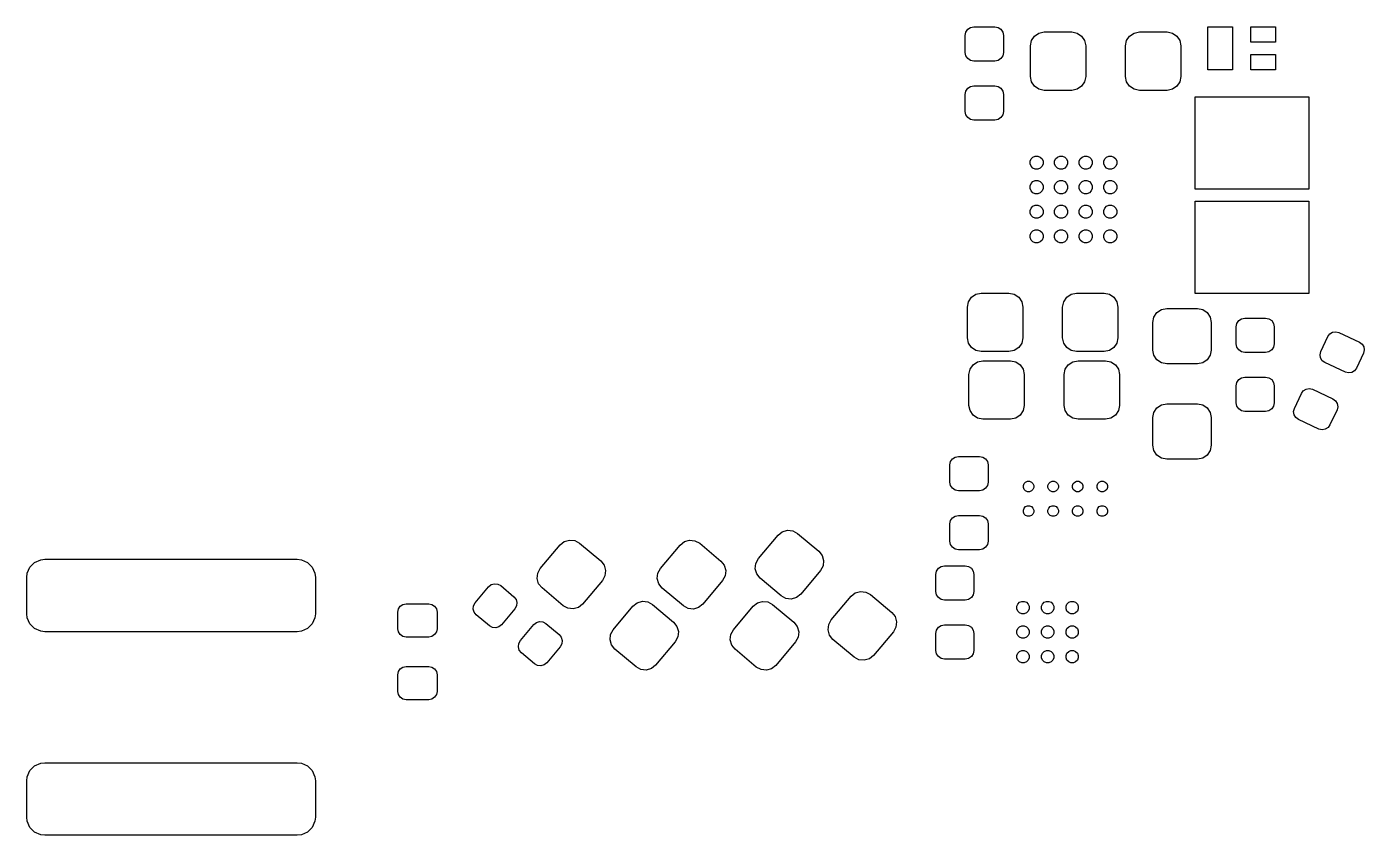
# Model space of a CAD drawing. Extents: x -25.9 to 25, y -4.9 to 48.1.
# Drawn here: x 0.57 to 22.35, y -4.9 to 8.25 of the extents above; entities that cross this region are included whole.
import ezdxf

# ---------------------------------------------------------------- set-up
doc = ezdxf.new("R2010")
doc.units = 0
doc.layers.add('BLACK', color=7, linetype='CONTINUOUS')

msp = doc.modelspace()

# ---------------------------------------------------------------- linework, layer by layer
at = {"layer": 'BLACK', "linetype": 'CONTINUOUS'}
for p, q in [((15.854332, 8.111502), (15.864989, 8.165078)), ((15.854332, 7.831502), (15.854332, 8.111502)), ((15.864989, 8.165078), (15.895337, 8.210497)), ((15.895337, 8.210497), (15.940756, 8.240845)), ((15.940756, 8.240845), (15.994332, 8.251502)), ((15.994332, 8.251502), (16.334332, 8.251502)), ((16.334332, 8.251502), (16.387908, 8.240845)), ((16.387908, 8.240845), (16.433327, 8.210497)), ((16.433327, 8.210497), (16.463675, 8.165078)), ((16.463675, 8.165078), (16.474332, 8.111502)), ((16.474332, 8.111502), (16.474332, 7.831502)), ((16.931459, 8.027606), (16.980233, 8.100601)), ((16.980233, 8.100601), (17.053228, 8.149375)), ((17.053228, 8.149375), (17.139332, 8.166502)), ((17.139332, 8.166502), (17.589332, 8.166502)), ((17.589332, 8.166502), (17.675436, 8.149375)), ((17.675436, 8.149375), (17.748431, 8.100601)), ((17.748431, 8.100601), (17.797205, 8.027606)), ((18.481459, 8.027606), (18.530233, 8.100601)), ((18.530233, 8.100601), (18.603228, 8.149375)), ((18.603228, 8.149375), (18.689332, 8.166502)), ((18.689332, 8.166502), (19.139332, 8.166502)), ((19.139332, 8.166502), (19.225436, 8.149375)), ((19.225436, 8.149375), (19.298431, 8.100601)), ((19.298431, 8.100601), (19.347205, 8.027606)), ((19.804332, 7.551502), (19.804332, 8.251502)), ((19.804332, 8.251502), (20.204332, 8.251502)), ((20.204332, 8.251502), (20.204332, 7.551502)), ((20.504332, 8.001502), (20.504332, 8.251502)), ((20.504332, 8.251502), (20.904332, 8.251502)), ((20.904332, 8.251502), (20.904332, 8.001502)), ((16.914332, 7.941502), (16.931459, 8.027606)), ((16.914332, 7.441502), (16.914332, 7.941502)), ((17.797205, 8.027606), (17.814332, 7.941502)), ((17.814332, 7.941502), (17.814332, 7.441502)), ((18.464332, 7.941502), (18.481459, 8.027606)), ((18.464332, 7.441502), (18.464332, 7.941502)), ((19.347205, 8.027606), (19.364332, 7.941502)), ((19.364332, 7.941502), (19.364332, 7.441502)), ((20.904332, 8.001502), (20.504332, 8.001502)), ((15.864989, 7.777926), (15.854332, 7.831502)), ((15.895337, 7.732507), (15.864989, 7.777926)), ((15.940756, 7.702159), (15.895337, 7.732507)), ((15.994332, 7.691502), (15.940756, 7.702159)), ((16.334332, 7.691502), (15.994332, 7.691502)), ((16.387908, 7.702159), (16.334332, 7.691502)), ((16.433327, 7.732507), (16.387908, 7.702159)), ((16.463675, 7.777926), (16.433327, 7.732507)), ((16.474332, 7.831502), (16.463675, 7.777926)), ((20.504332, 7.551502), (20.504332, 7.801502)), ((20.504332, 7.801502), (20.904332, 7.801502)), ((20.904332, 7.801502), (20.904332, 7.551502)), ((16.931459, 7.355398), (16.914332, 7.441502)), ((17.814332, 7.441502), (17.797205, 7.355398)), ((18.481459, 7.355398), (18.464332, 7.441502)), ((19.364332, 7.441502), (19.347205, 7.355398)), ((20.204332, 7.551502), (19.804332, 7.551502)), ((20.904332, 7.551502), (20.504332, 7.551502)), ((15.854332, 7.151502), (15.864989, 7.205078)), ((15.864989, 7.205078), (15.895337, 7.250497)), ((15.895337, 7.250497), (15.940756, 7.280845)), ((15.940756, 7.280845), (15.994332, 7.291502)), ((15.994332, 7.291502), (16.334332, 7.291502)), ((16.334332, 7.291502), (16.387908, 7.280845)), ((16.387908, 7.280845), (16.433327, 7.250497)), ((16.433327, 7.250497), (16.463675, 7.205078)), ((16.463675, 7.205078), (16.474332, 7.151502)), ((16.980233, 7.282403), (16.931459, 7.355398)), ((17.053228, 7.233629), (16.980233, 7.282403)), ((17.139332, 7.216502), (17.053228, 7.233629)), ((17.589332, 7.216502), (17.139332, 7.216502)), ((17.675436, 7.233629), (17.589332, 7.216502)), ((17.748431, 7.282403), (17.675436, 7.233629)), ((17.797205, 7.355398), (17.748431, 7.282403)), ((18.530233, 7.282403), (18.481459, 7.355398)), ((18.603228, 7.233629), (18.530233, 7.282403)), ((18.689332, 7.216502), (18.603228, 7.233629)), ((19.139332, 7.216502), (18.689332, 7.216502)), ((19.225436, 7.233629), (19.139332, 7.216502)), ((19.298431, 7.282403), (19.225436, 7.233629)), ((19.347205, 7.355398), (19.298431, 7.282403)), ((15.854332, 6.871502), (15.854332, 7.151502)), ((16.474332, 7.151502), (16.474332, 6.871502)), ((19.599332, 5.611502), (19.599332, 7.111502)), ((19.599332, 7.111502), (21.449332, 7.111502)), ((21.449332, 7.111502), (21.449332, 5.611502)), ((15.864989, 6.817926), (15.854332, 6.871502)), ((15.895337, 6.772507), (15.864989, 6.817926)), ((15.940756, 6.742159), (15.895337, 6.772507)), ((16.433327, 6.772507), (16.387908, 6.742159)), ((16.463675, 6.817926), (16.433327, 6.772507)), ((16.474332, 6.871502), (16.463675, 6.817926)), ((15.994332, 6.731502), (15.940756, 6.742159)), ((16.334332, 6.731502), (15.994332, 6.731502)), ((16.387908, 6.742159), (16.334332, 6.731502)), ((16.908407, 6.062572), (16.924533, 6.101504)), ((16.924533, 6.101504), (16.95433, 6.131301)), ((16.95433, 6.131301), (16.993262, 6.147427)), ((16.993262, 6.147427), (17.035402, 6.147427)), ((17.035402, 6.147427), (17.074334, 6.131301)), ((17.074334, 6.131301), (17.104131, 6.101504)), ((17.104131, 6.101504), (17.120257, 6.062572)), ((17.308407, 6.062572), (17.324533, 6.101504)), ((17.324533, 6.101504), (17.35433, 6.131301)), ((17.35433, 6.131301), (17.393262, 6.147427)), ((17.393262, 6.147427), (17.435402, 6.147427)), ((17.435402, 6.147427), (17.474334, 6.131301)), ((17.474334, 6.131301), (17.504131, 6.101504)), ((17.504131, 6.101504), (17.520257, 6.062572)), ((17.708407, 6.062572), (17.724533, 6.101504)), ((17.724533, 6.101504), (17.75433, 6.131301)), ((17.75433, 6.131301), (17.793262, 6.147427)), ((17.793262, 6.147427), (17.835402, 6.147427)), ((17.835402, 6.147427), (17.874334, 6.131301)), ((17.874334, 6.131301), (17.904131, 6.101504)), ((17.904131, 6.101504), (17.920257, 6.062572)), ((18.108407, 6.062572), (18.124533, 6.101504)), ((18.124533, 6.101504), (18.15433, 6.131301)), ((18.15433, 6.131301), (18.193262, 6.147427)), ((18.193262, 6.147427), (18.235402, 6.147427)), ((18.235402, 6.147427), (18.274334, 6.131301)), ((18.274334, 6.131301), (18.304131, 6.101504)), ((18.304131, 6.101504), (18.320257, 6.062572)), ((16.908407, 6.020432), (16.908407, 6.062572)), ((16.924533, 5.9815), (16.908407, 6.020432)), ((16.95433, 5.951703), (16.924533, 5.9815)), ((16.993262, 5.935577), (16.95433, 5.951703)), ((17.035402, 5.935577), (16.993262, 5.935577)), ((17.074334, 5.951703), (17.035402, 5.935577)), ((17.104131, 5.9815), (17.074334, 5.951703)), ((17.120257, 6.020432), (17.104131, 5.9815)), ((17.120257, 6.062572), (17.120257, 6.020432)), ((17.308407, 6.020432), (17.308407, 6.062572)), ((17.324533, 5.9815), (17.308407, 6.020432)), ((17.35433, 5.951703), (17.324533, 5.9815)), ((17.393262, 5.935577), (17.35433, 5.951703)), ((17.435402, 5.935577), (17.393262, 5.935577)), ((17.474334, 5.951703), (17.435402, 5.935577)), ((17.504131, 5.9815), (17.474334, 5.951703)), ((17.520257, 6.020432), (17.504131, 5.9815)), ((17.520257, 6.062572), (17.520257, 6.020432)), ((17.708407, 6.020432), (17.708407, 6.062572)), ((17.724533, 5.9815), (17.708407, 6.020432)), ((17.75433, 5.951703), (17.724533, 5.9815)), ((17.793262, 5.935577), (17.75433, 5.951703)), ((17.835402, 5.935577), (17.793262, 5.935577)), ((17.874334, 5.951703), (17.835402, 5.935577)), ((17.904131, 5.9815), (17.874334, 5.951703)), ((17.920257, 6.020432), (17.904131, 5.9815)), ((17.920257, 6.062572), (17.920257, 6.020432)), ((18.108407, 6.020432), (18.108407, 6.062572)), ((18.124533, 5.9815), (18.108407, 6.020432)), ((18.15433, 5.951703), (18.124533, 5.9815)), ((18.193262, 5.935577), (18.15433, 5.951703)), ((18.235402, 5.935577), (18.193262, 5.935577)), ((18.274334, 5.951703), (18.235402, 5.935577)), ((18.304131, 5.9815), (18.274334, 5.951703)), ((18.320257, 6.020432), (18.304131, 5.9815)), ((18.320257, 6.062572), (18.320257, 6.020432)), ((16.908407, 5.662572), (16.924533, 5.701504)), ((16.908407, 5.620432), (16.908407, 5.662572)), ((16.924533, 5.701504), (16.95433, 5.731301)), ((16.95433, 5.731301), (16.993262, 5.747427)), ((16.993262, 5.747427), (17.035402, 5.747427)), ((17.035402, 5.747427), (17.074334, 5.731301)), ((17.074334, 5.731301), (17.104131, 5.701504)), ((17.104131, 5.701504), (17.120257, 5.662572)), ((17.120257, 5.662572), (17.120257, 5.620432)), ((17.308407, 5.662572), (17.324533, 5.701504)), ((17.308407, 5.620432), (17.308407, 5.662572)), ((17.324533, 5.701504), (17.35433, 5.731301)), ((17.35433, 5.731301), (17.393262, 5.747427)), ((17.393262, 5.747427), (17.435402, 5.747427)), ((17.435402, 5.747427), (17.474334, 5.731301)), ((17.474334, 5.731301), (17.504131, 5.701504)), ((17.504131, 5.701504), (17.520257, 5.662572)), ((17.520257, 5.662572), (17.520257, 5.620432)), ((17.708407, 5.662572), (17.724533, 5.701504)), ((17.708407, 5.620432), (17.708407, 5.662572)), ((17.724533, 5.701504), (17.75433, 5.731301)), ((17.75433, 5.731301), (17.793262, 5.747427)), ((17.793262, 5.747427), (17.835402, 5.747427)), ((17.835402, 5.747427), (17.874334, 5.731301)), ((17.874334, 5.731301), (17.904131, 5.701504)), ((17.904131, 5.701504), (17.920257, 5.662572)), ((17.920257, 5.662572), (17.920257, 5.620432)), ((18.108407, 5.662572), (18.124533, 5.701504)), ((18.108407, 5.620432), (18.108407, 5.662572)), ((18.124533, 5.701504), (18.15433, 5.731301)), ((18.15433, 5.731301), (18.193262, 5.747427)), ((18.193262, 5.747427), (18.235402, 5.747427)), ((18.235402, 5.747427), (18.274334, 5.731301)), ((18.274334, 5.731301), (18.304131, 5.701504)), ((18.304131, 5.701504), (18.320257, 5.662572)), ((18.320257, 5.662572), (18.320257, 5.620432)), ((16.924533, 5.5815), (16.908407, 5.620432)), ((16.95433, 5.551703), (16.924533, 5.5815)), ((16.993262, 5.535577), (16.95433, 5.551703)), ((17.035402, 5.535577), (16.993262, 5.535577)), ((17.074334, 5.551703), (17.035402, 5.535577)), ((17.104131, 5.5815), (17.074334, 5.551703)), ((17.120257, 5.620432), (17.104131, 5.5815)), ((17.324533, 5.5815), (17.308407, 5.620432)), ((17.35433, 5.551703), (17.324533, 5.5815)), ((17.393262, 5.535577), (17.35433, 5.551703)), ((17.435402, 5.535577), (17.393262, 5.535577)), ((17.474334, 5.551703), (17.435402, 5.535577)), ((17.504131, 5.5815), (17.474334, 5.551703)), ((17.520257, 5.620432), (17.504131, 5.5815)), ((17.724533, 5.5815), (17.708407, 5.620432)), ((17.75433, 5.551703), (17.724533, 5.5815)), ((17.793262, 5.535577), (17.75433, 5.551703)), ((17.835402, 5.535577), (17.793262, 5.535577)), ((17.874334, 5.551703), (17.835402, 5.535577)), ((17.904131, 5.5815), (17.874334, 5.551703)), ((17.920257, 5.620432), (17.904131, 5.5815)), ((18.124533, 5.5815), (18.108407, 5.620432)), ((18.15433, 5.551703), (18.124533, 5.5815)), ((18.193262, 5.535577), (18.15433, 5.551703)), ((18.235402, 5.535577), (18.193262, 5.535577)), ((18.274334, 5.551703), (18.235402, 5.535577)), ((18.304131, 5.5815), (18.274334, 5.551703)), ((18.320257, 5.620432), (18.304131, 5.5815)), ((21.449332, 5.611502), (19.599332, 5.611502)), ((16.908407, 5.262572), (16.924533, 5.301504)), ((16.908407, 5.220432), (16.908407, 5.262572)), ((16.924533, 5.301504), (16.95433, 5.331301)), ((16.95433, 5.331301), (16.993262, 5.347427)), ((16.993262, 5.347427), (17.035402, 5.347427)), ((17.035402, 5.347427), (17.074334, 5.331301)), ((17.074334, 5.331301), (17.104131, 5.301504)), ((17.104131, 5.301504), (17.120257, 5.262572)), ((17.120257, 5.262572), (17.120257, 5.220432)), ((17.308407, 5.262572), (17.324533, 5.301504)), ((17.308407, 5.220432), (17.308407, 5.262572)), ((17.324533, 5.301504), (17.35433, 5.331301)), ((17.35433, 5.331301), (17.393262, 5.347427)), ((17.393262, 5.347427), (17.435402, 5.347427)), ((17.435402, 5.347427), (17.474334, 5.331301)), ((17.474334, 5.331301), (17.504131, 5.301504)), ((17.504131, 5.301504), (17.520257, 5.262572)), ((17.520257, 5.262572), (17.520257, 5.220432)), ((17.708407, 5.262572), (17.724533, 5.301504)), ((17.708407, 5.220432), (17.708407, 5.262572)), ((17.724533, 5.301504), (17.75433, 5.331301)), ((17.75433, 5.331301), (17.793262, 5.347427)), ((17.793262, 5.347427), (17.835402, 5.347427)), ((17.835402, 5.347427), (17.874334, 5.331301)), ((17.874334, 5.331301), (17.904131, 5.301504)), ((17.904131, 5.301504), (17.920257, 5.262572)), ((17.920257, 5.262572), (17.920257, 5.220432)), ((18.108407, 5.262572), (18.124533, 5.301504)), ((18.108407, 5.220432), (18.108407, 5.262572)), ((18.124533, 5.301504), (18.15433, 5.331301)), ((18.15433, 5.331301), (18.193262, 5.347427)), ((18.193262, 5.347427), (18.235402, 5.347427)), ((18.235402, 5.347427), (18.274334, 5.331301)), ((18.274334, 5.331301), (18.304131, 5.301504)), ((18.304131, 5.301504), (18.320257, 5.262572)), ((18.320257, 5.262572), (18.320257, 5.220432)), ((19.599332, 3.911502), (19.599332, 5.411502)), ((19.599332, 5.411502), (21.449332, 5.411502)), ((21.449332, 5.411502), (21.449332, 3.911502)), ((16.924533, 5.1815), (16.908407, 5.220432)), ((16.95433, 5.151703), (16.924533, 5.1815)), ((16.993262, 5.135577), (16.95433, 5.151703)), ((17.035402, 5.135577), (16.993262, 5.135577)), ((17.074334, 5.151703), (17.035402, 5.135577)), ((17.104131, 5.1815), (17.074334, 5.151703)), ((17.120257, 5.220432), (17.104131, 5.1815)), ((17.324533, 5.1815), (17.308407, 5.220432)), ((17.35433, 5.151703), (17.324533, 5.1815)), ((17.393262, 5.135577), (17.35433, 5.151703)), ((17.435402, 5.135577), (17.393262, 5.135577)), ((17.474334, 5.151703), (17.435402, 5.135577)), ((17.504131, 5.1815), (17.474334, 5.151703)), ((17.520257, 5.220432), (17.504131, 5.1815)), ((17.724533, 5.1815), (17.708407, 5.220432)), ((17.75433, 5.151703), (17.724533, 5.1815)), ((17.793262, 5.135577), (17.75433, 5.151703)), ((17.835402, 5.135577), (17.793262, 5.135577)), ((17.874334, 5.151703), (17.835402, 5.135577)), ((17.904131, 5.1815), (17.874334, 5.151703)), ((17.920257, 5.220432), (17.904131, 5.1815)), ((18.124533, 5.1815), (18.108407, 5.220432)), ((18.15433, 5.151703), (18.124533, 5.1815)), ((18.193262, 5.135577), (18.15433, 5.151703)), ((18.235402, 5.135577), (18.193262, 5.135577)), ((18.274334, 5.151703), (18.235402, 5.135577)), ((18.304131, 5.1815), (18.274334, 5.151703)), ((18.320257, 5.220432), (18.304131, 5.1815)), ((16.908407, 4.862572), (16.924533, 4.901504)), ((16.908407, 4.820432), (16.908407, 4.862572)), ((16.924533, 4.7815), (16.908407, 4.820432)), ((16.924533, 4.901504), (16.95433, 4.931301)), ((16.95433, 4.931301), (16.993262, 4.947427)), ((16.993262, 4.947427), (17.035402, 4.947427)), ((17.035402, 4.947427), (17.074334, 4.931301)), ((17.074334, 4.931301), (17.104131, 4.901504)), ((17.104131, 4.901504), (17.120257, 4.862572)), ((17.120257, 4.820432), (17.104131, 4.7815)), ((17.120257, 4.862572), (17.120257, 4.820432)), ((17.308407, 4.862572), (17.324533, 4.901504)), ((17.308407, 4.820432), (17.308407, 4.862572)), ((17.324533, 4.7815), (17.308407, 4.820432)), ((17.324533, 4.901504), (17.35433, 4.931301)), ((17.35433, 4.931301), (17.393262, 4.947427)), ((17.393262, 4.947427), (17.435402, 4.947427)), ((17.435402, 4.947427), (17.474334, 4.931301)), ((17.474334, 4.931301), (17.504131, 4.901504)), ((17.504131, 4.901504), (17.520257, 4.862572)), ((17.520257, 4.820432), (17.504131, 4.7815)), ((17.520257, 4.862572), (17.520257, 4.820432)), ((17.708407, 4.862572), (17.724533, 4.901504)), ((17.708407, 4.820432), (17.708407, 4.862572)), ((17.724533, 4.7815), (17.708407, 4.820432)), ((17.724533, 4.901504), (17.75433, 4.931301)), ((17.75433, 4.931301), (17.793262, 4.947427)), ((17.793262, 4.947427), (17.835402, 4.947427)), ((17.835402, 4.947427), (17.874334, 4.931301)), ((17.874334, 4.931301), (17.904131, 4.901504)), ((17.904131, 4.901504), (17.920257, 4.862572)), ((17.920257, 4.820432), (17.904131, 4.7815)), ((17.920257, 4.862572), (17.920257, 4.820432)), ((18.108407, 4.862572), (18.124533, 4.901504)), ((18.108407, 4.820432), (18.108407, 4.862572)), ((18.124533, 4.7815), (18.108407, 4.820432)), ((18.124533, 4.901504), (18.15433, 4.931301)), ((18.15433, 4.931301), (18.193262, 4.947427)), ((18.193262, 4.947427), (18.235402, 4.947427)), ((18.235402, 4.947427), (18.274334, 4.931301)), ((18.274334, 4.931301), (18.304131, 4.901504)), ((18.304131, 4.901504), (18.320257, 4.862572)), ((18.320257, 4.820432), (18.304131, 4.7815)), ((18.320257, 4.862572), (18.320257, 4.820432)), ((16.95433, 4.751703), (16.924533, 4.7815)), ((16.993262, 4.735577), (16.95433, 4.751703)), ((17.035402, 4.735577), (16.993262, 4.735577)), ((17.074334, 4.751703), (17.035402, 4.735577)), ((17.104131, 4.7815), (17.074334, 4.751703)), ((17.35433, 4.751703), (17.324533, 4.7815)), ((17.393262, 4.735577), (17.35433, 4.751703)), ((17.435402, 4.735577), (17.393262, 4.735577)), ((17.474334, 4.751703), (17.435402, 4.735577)), ((17.504131, 4.7815), (17.474334, 4.751703)), ((17.75433, 4.751703), (17.724533, 4.7815)), ((17.793262, 4.735577), (17.75433, 4.751703)), ((17.835402, 4.735577), (17.793262, 4.735577)), ((17.874334, 4.751703), (17.835402, 4.735577)), ((17.904131, 4.7815), (17.874334, 4.751703)), ((18.15433, 4.751703), (18.124533, 4.7815)), ((18.193262, 4.735577), (18.15433, 4.751703)), ((18.235402, 4.735577), (18.193262, 4.735577)), ((18.274334, 4.751703), (18.235402, 4.735577)), ((18.304131, 4.7815), (18.274334, 4.751703)), ((15.889332, 3.691502), (15.906459, 3.777606)), ((15.906459, 3.777606), (15.955233, 3.850601)), ((15.955233, 3.850601), (16.028228, 3.899375)), ((16.028228, 3.899375), (16.114332, 3.916502)), ((16.114332, 3.916502), (16.564332, 3.916502)), ((16.564332, 3.916502), (16.650436, 3.899375)), ((16.650436, 3.899375), (16.723431, 3.850601)), ((16.723431, 3.850601), (16.772205, 3.777606)), ((16.772205, 3.777606), (16.789332, 3.691502)), ((17.439332, 3.691502), (17.456459, 3.777606)), ((17.456459, 3.777606), (17.505233, 3.850601)), ((17.505233, 3.850601), (17.578228, 3.899375)), ((17.578228, 3.899375), (17.664332, 3.916502)), ((17.664332, 3.916502), (18.114332, 3.916502)), ((18.114332, 3.916502), (18.200436, 3.899375)), ((18.200436, 3.899375), (18.273431, 3.850601)), ((18.273431, 3.850601), (18.322205, 3.777606)), ((18.322205, 3.777606), (18.339332, 3.691502)), ((21.449332, 3.911502), (19.599332, 3.911502)), ((15.889332, 3.191502), (15.889332, 3.691502)), ((16.789332, 3.691502), (16.789332, 3.191502)), ((17.439332, 3.191502), (17.439332, 3.691502)), ((18.339332, 3.691502), (18.339332, 3.191502)), ((18.909332, 3.441502), (18.926459, 3.527606)), ((18.926459, 3.527606), (18.975233, 3.600601)), ((18.975233, 3.600601), (19.048228, 3.649375)), ((19.048228, 3.649375), (19.134332, 3.666502)), ((19.134332, 3.666502), (19.634332, 3.666502)), ((19.634332, 3.666502), (19.720436, 3.649375)), ((19.720436, 3.649375), (19.793431, 3.600601)), ((19.793431, 3.600601), (19.842205, 3.527606)), ((19.842205, 3.527606), (19.859332, 3.441502)), ((20.305337, 3.470497), (20.350756, 3.500845)), ((20.350756, 3.500845), (20.404332, 3.511502)), ((20.404332, 3.511502), (20.744332, 3.511502)), ((20.744332, 3.511502), (20.797908, 3.500845)), ((20.797908, 3.500845), (20.843327, 3.470497)), ((18.909332, 2.991502), (18.909332, 3.441502)), ((19.859332, 3.441502), (19.859332, 2.991502)), ((20.264332, 3.371502), (20.274989, 3.425078)), ((20.264332, 3.091502), (20.264332, 3.371502)), ((20.274989, 3.425078), (20.305337, 3.470497)), ((20.843327, 3.470497), (20.873675, 3.425078)), ((20.873675, 3.425078), (20.884332, 3.371502)), ((20.884332, 3.371502), (20.884332, 3.091502)), ((21.788048, 3.253787), (21.833081, 3.281113)), ((21.833081, 3.281113), (21.885142, 3.289127)), ((21.885142, 3.289127), (21.936307, 3.276606)), ((21.936307, 3.276606), (22.271641, 3.120238)), ((15.906459, 3.105398), (15.889332, 3.191502)), ((15.955233, 3.032403), (15.906459, 3.105398)), ((16.772205, 3.105398), (16.723431, 3.032403)), ((16.789332, 3.191502), (16.772205, 3.105398)), ((17.456459, 3.105398), (17.439332, 3.191502)), ((17.505233, 3.032403), (17.456459, 3.105398)), ((18.322205, 3.105398), (18.273431, 3.032403)), ((18.339332, 3.191502), (18.322205, 3.105398)), ((20.274989, 3.037926), (20.264332, 3.091502)), ((20.884332, 3.091502), (20.873675, 3.037926)), ((21.642795, 2.966605), (21.756902, 3.211308)), ((21.756902, 3.211308), (21.788048, 3.253787)), ((22.271641, 3.120238), (22.31412, 3.089091)), ((22.31412, 3.089091), (22.341445, 3.044059)), ((16.028228, 2.983629), (15.955233, 3.032403)), ((16.114332, 2.966502), (16.028228, 2.983629)), ((16.564332, 2.966502), (16.114332, 2.966502)), ((16.650436, 2.983629), (16.564332, 2.966502)), ((16.723431, 3.032403), (16.650436, 2.983629)), ((17.578228, 2.983629), (17.505233, 3.032403)), ((17.664332, 2.966502), (17.578228, 2.983629)), ((18.114332, 2.966502), (17.664332, 2.966502)), ((18.200436, 2.983629), (18.114332, 2.966502)), ((18.273431, 3.032403), (18.200436, 2.983629)), ((18.926459, 2.905398), (18.909332, 2.991502)), ((18.975233, 2.832403), (18.926459, 2.905398)), ((19.048228, 2.783629), (18.975233, 2.832403)), ((19.793431, 2.832403), (19.720436, 2.783629)), ((19.842205, 2.905398), (19.793431, 2.832403)), ((19.859332, 2.991502), (19.842205, 2.905398)), ((20.305337, 2.992507), (20.274989, 3.037926)), ((20.350756, 2.962159), (20.305337, 2.992507)), ((20.404332, 2.951502), (20.350756, 2.962159)), ((20.744332, 2.951502), (20.404332, 2.951502)), ((20.797908, 2.962159), (20.744332, 2.951502)), ((20.843327, 2.992507), (20.797908, 2.962159)), ((20.873675, 3.037926), (20.843327, 2.992507)), ((21.630275, 2.915441), (21.642795, 2.966605)), ((21.638289, 2.863379), (21.630275, 2.915441)), ((21.665614, 2.818347), (21.638289, 2.863379)), ((22.336939, 2.940833), (22.222832, 2.69613)), ((22.349459, 2.991997), (22.336939, 2.940833)), ((22.341445, 3.044059), (22.349459, 2.991997)), ((15.914332, 2.591502), (15.931459, 2.677606)), ((15.931459, 2.677606), (15.980233, 2.750601)), ((15.980233, 2.750601), (16.053228, 2.799375)), ((16.053228, 2.799375), (16.139332, 2.816502)), ((16.139332, 2.816502), (16.589332, 2.816502)), ((16.589332, 2.816502), (16.675436, 2.799375)), ((16.675436, 2.799375), (16.748431, 2.750601)), ((16.748431, 2.750601), (16.797205, 2.677606)), ((16.797205, 2.677606), (16.814332, 2.591502)), ((17.464332, 2.591502), (17.481459, 2.677606)), ((17.481459, 2.677606), (17.530233, 2.750601)), ((17.530233, 2.750601), (17.603228, 2.799375)), ((17.603228, 2.799375), (17.689332, 2.816502)), ((17.689332, 2.816502), (18.139332, 2.816502)), ((18.139332, 2.816502), (18.225436, 2.799375)), ((18.225436, 2.799375), (18.298431, 2.750601)), ((18.298431, 2.750601), (18.347205, 2.677606)), ((18.347205, 2.677606), (18.364332, 2.591502)), ((19.134332, 2.766502), (19.048228, 2.783629)), ((19.634332, 2.766502), (19.134332, 2.766502)), ((19.720436, 2.783629), (19.634332, 2.766502)), ((21.708093, 2.7872), (21.665614, 2.818347)), ((22.043427, 2.630832), (21.708093, 2.7872)), ((22.094592, 2.618311), (22.043427, 2.630832)), ((22.146653, 2.626325), (22.094592, 2.618311)), ((22.191686, 2.653651), (22.146653, 2.626325)), ((22.222832, 2.69613), (22.191686, 2.653651)), ((15.914332, 2.091502), (15.914332, 2.591502)), ((16.814332, 2.591502), (16.814332, 2.091502)), ((17.464332, 2.091502), (17.464332, 2.591502)), ((18.364332, 2.591502), (18.364332, 2.091502)), ((20.264332, 2.411502), (20.274989, 2.465078)), ((20.264332, 2.131502), (20.264332, 2.411502)), ((20.274989, 2.465078), (20.305337, 2.510497)), ((20.305337, 2.510497), (20.350756, 2.540845)), ((20.350756, 2.540845), (20.404332, 2.551502)), ((20.404332, 2.551502), (20.744332, 2.551502)), ((20.744332, 2.551502), (20.797908, 2.540845)), ((20.797908, 2.540845), (20.843327, 2.510497)), ((20.843327, 2.510497), (20.873675, 2.465078)), ((20.873675, 2.465078), (20.884332, 2.411502)), ((20.884332, 2.411502), (20.884332, 2.131502)), ((21.211725, 2.042171), (21.325832, 2.286874)), ((21.325832, 2.286874), (21.356978, 2.329353)), ((21.356978, 2.329353), (21.402011, 2.356679)), ((21.402011, 2.356679), (21.454072, 2.364693)), ((21.454072, 2.364693), (21.505237, 2.352172)), ((21.505237, 2.352172), (21.840571, 2.195804)), ((21.840571, 2.195804), (21.88305, 2.164657)), ((15.931459, 2.005398), (15.914332, 2.091502)), ((15.980233, 1.932403), (15.931459, 2.005398)), ((16.797205, 2.005398), (16.748431, 1.932403)), ((16.814332, 2.091502), (16.797205, 2.005398)), ((17.481459, 2.005398), (17.464332, 2.091502)), ((17.530233, 1.932403), (17.481459, 2.005398)), ((18.347205, 2.005398), (18.298431, 1.932403)), ((18.364332, 2.091502), (18.347205, 2.005398)), ((18.909332, 1.891502), (18.926459, 1.977606)), ((18.926459, 1.977606), (18.975233, 2.050601)), ((18.975233, 2.050601), (19.048228, 2.099375)), ((19.048228, 2.099375), (19.134332, 2.116502)), ((19.134332, 2.116502), (19.634332, 2.116502)), ((19.634332, 2.116502), (19.720436, 2.099375)), ((19.720436, 2.099375), (19.793431, 2.050601)), ((19.793431, 2.050601), (19.842205, 1.977606)), ((19.842205, 1.977606), (19.859332, 1.891502)), ((20.274989, 2.077926), (20.264332, 2.131502)), ((20.305337, 2.032507), (20.274989, 2.077926)), ((20.350756, 2.002159), (20.305337, 2.032507)), ((20.404332, 1.991502), (20.350756, 2.002159)), ((20.744332, 1.991502), (20.404332, 1.991502)), ((20.797908, 2.002159), (20.744332, 1.991502)), ((20.843327, 2.032507), (20.797908, 2.002159)), ((20.873675, 2.077926), (20.843327, 2.032507)), ((20.884332, 2.131502), (20.873675, 2.077926)), ((21.199205, 1.991007), (21.211725, 2.042171)), ((21.207219, 1.938945), (21.199205, 1.991007)), ((21.905869, 2.016399), (21.791762, 1.771696)), ((21.88305, 2.164657), (21.910375, 2.119625)), ((21.918389, 2.067563), (21.905869, 2.016399)), ((21.910375, 2.119625), (21.918389, 2.067563)), ((16.053228, 1.883629), (15.980233, 1.932403)), ((16.139332, 1.866502), (16.053228, 1.883629)), ((16.589332, 1.866502), (16.139332, 1.866502)), ((16.675436, 1.883629), (16.589332, 1.866502)), ((16.748431, 1.932403), (16.675436, 1.883629)), ((17.603228, 1.883629), (17.530233, 1.932403)), ((17.689332, 1.866502), (17.603228, 1.883629)), ((18.139332, 1.866502), (17.689332, 1.866502)), ((18.225436, 1.883629), (18.139332, 1.866502)), ((18.298431, 1.932403), (18.225436, 1.883629)), ((18.909332, 1.441502), (18.909332, 1.891502)), ((19.859332, 1.891502), (19.859332, 1.441502)), ((21.234544, 1.893913), (21.207219, 1.938945)), ((21.277023, 1.862766), (21.234544, 1.893913)), ((21.612357, 1.706398), (21.277023, 1.862766)), ((21.791762, 1.771696), (21.760616, 1.729217)), ((21.663522, 1.693877), (21.612357, 1.706398)), ((21.715583, 1.701891), (21.663522, 1.693877)), ((21.760616, 1.729217), (21.715583, 1.701891)), ((18.926459, 1.355398), (18.909332, 1.441502)), ((18.975233, 1.282403), (18.926459, 1.355398)), ((19.842205, 1.355398), (19.793431, 1.282403)), ((19.859332, 1.441502), (19.842205, 1.355398)), ((15.604332, 1.121502), (15.614989, 1.175078)), ((15.604332, 0.841502), (15.604332, 1.121502)), ((15.614989, 1.175078), (15.645337, 1.220497)), ((15.645337, 1.220497), (15.690756, 1.250845)), ((15.690756, 1.250845), (15.744332, 1.261502)), ((15.744332, 1.261502), (16.084332, 1.261502)), ((16.084332, 1.261502), (16.137908, 1.250845)), ((16.137908, 1.250845), (16.183327, 1.220497)), ((16.183327, 1.220497), (16.213675, 1.175078)), ((16.213675, 1.175078), (16.224332, 1.121502)), ((16.224332, 1.121502), (16.224332, 0.841502)), ((19.048228, 1.233629), (18.975233, 1.282403)), ((19.134332, 1.216502), (19.048228, 1.233629)), ((19.634332, 1.216502), (19.134332, 1.216502)), ((19.720436, 1.233629), (19.634332, 1.216502)), ((19.793431, 1.282403), (19.720436, 1.233629)), ((15.614989, 0.787926), (15.604332, 0.841502)), ((15.645337, 0.742507), (15.614989, 0.787926)), ((15.690756, 0.712159), (15.645337, 0.742507)), ((15.744332, 0.701502), (15.690756, 0.712159)), ((16.084332, 0.701502), (15.744332, 0.701502)), ((16.137908, 0.712159), (16.084332, 0.701502)), ((16.183327, 0.742507), (16.137908, 0.712159)), ((16.213675, 0.787926), (16.183327, 0.742507)), ((16.224332, 0.841502), (16.213675, 0.787926)), ((16.799494, 0.788377), (16.81241, 0.819559)), ((16.799494, 0.754627), (16.799494, 0.788377)), ((16.81241, 0.723445), (16.799494, 0.754627)), ((16.81241, 0.819559), (16.836275, 0.843424)), ((16.836275, 0.69958), (16.81241, 0.723445)), ((16.836275, 0.843424), (16.867457, 0.85634)), ((16.867457, 0.686664), (16.836275, 0.69958)), ((16.867457, 0.85634), (16.901207, 0.85634)), ((16.901207, 0.686664), (16.867457, 0.686664)), ((16.901207, 0.85634), (16.932389, 0.843424)), ((16.932389, 0.69958), (16.901207, 0.686664)), ((16.932389, 0.843424), (16.956254, 0.819559)), ((16.956254, 0.723445), (16.932389, 0.69958)), ((16.956254, 0.819559), (16.96917, 0.788377)), ((16.96917, 0.754627), (16.956254, 0.723445)), ((16.96917, 0.788377), (16.96917, 0.754627)), ((17.199494, 0.788377), (17.21241, 0.819559)), ((17.199494, 0.754627), (17.199494, 0.788377)), ((17.21241, 0.723445), (17.199494, 0.754627)), ((17.21241, 0.819559), (17.236275, 0.843424)), ((17.236275, 0.69958), (17.21241, 0.723445)), ((17.236275, 0.843424), (17.267457, 0.85634)), ((17.267457, 0.686664), (17.236275, 0.69958)), ((17.267457, 0.85634), (17.301207, 0.85634)), ((17.301207, 0.686664), (17.267457, 0.686664)), ((17.301207, 0.85634), (17.332389, 0.843424)), ((17.332389, 0.69958), (17.301207, 0.686664)), ((17.332389, 0.843424), (17.356254, 0.819559)), ((17.356254, 0.723445), (17.332389, 0.69958)), ((17.356254, 0.819559), (17.36917, 0.788377)), ((17.36917, 0.754627), (17.356254, 0.723445)), ((17.36917, 0.788377), (17.36917, 0.754627)), ((17.599494, 0.788377), (17.61241, 0.819559)), ((17.599494, 0.754627), (17.599494, 0.788377)), ((17.61241, 0.723445), (17.599494, 0.754627)), ((17.61241, 0.819559), (17.636275, 0.843424)), ((17.636275, 0.69958), (17.61241, 0.723445)), ((17.636275, 0.843424), (17.667457, 0.85634)), ((17.667457, 0.686664), (17.636275, 0.69958)), ((17.667457, 0.85634), (17.701207, 0.85634)), ((17.701207, 0.686664), (17.667457, 0.686664)), ((17.701207, 0.85634), (17.732389, 0.843424)), ((17.732389, 0.69958), (17.701207, 0.686664)), ((17.732389, 0.843424), (17.756254, 0.819559)), ((17.756254, 0.723445), (17.732389, 0.69958)), ((17.756254, 0.819559), (17.76917, 0.788377)), ((17.76917, 0.754627), (17.756254, 0.723445)), ((17.76917, 0.788377), (17.76917, 0.754627)), ((17.999494, 0.788377), (18.01241, 0.819559)), ((17.999494, 0.754627), (17.999494, 0.788377)), ((18.01241, 0.723445), (17.999494, 0.754627)), ((18.01241, 0.819559), (18.036275, 0.843424)), ((18.036275, 0.69958), (18.01241, 0.723445)), ((18.036275, 0.843424), (18.067457, 0.85634)), ((18.067457, 0.686664), (18.036275, 0.69958)), ((18.067457, 0.85634), (18.101207, 0.85634)), ((18.101207, 0.686664), (18.067457, 0.686664)), ((18.101207, 0.85634), (18.132389, 0.843424)), ((18.132389, 0.69958), (18.101207, 0.686664)), ((18.132389, 0.843424), (18.156254, 0.819559)), ((18.156254, 0.723445), (18.132389, 0.69958)), ((18.156254, 0.819559), (18.16917, 0.788377)), ((18.16917, 0.754627), (18.156254, 0.723445)), ((18.16917, 0.788377), (18.16917, 0.754627)), ((16.81241, 0.419559), (16.836275, 0.443424)), ((16.836275, 0.443424), (16.867457, 0.45634)), ((16.867457, 0.45634), (16.901207, 0.45634)), ((16.901207, 0.45634), (16.932389, 0.443424)), ((16.932389, 0.443424), (16.956254, 0.419559)), ((17.21241, 0.419559), (17.236275, 0.443424)), ((17.236275, 0.443424), (17.267457, 0.45634)), ((17.267457, 0.45634), (17.301207, 0.45634)), ((17.301207, 0.45634), (17.332389, 0.443424)), ((17.332389, 0.443424), (17.356254, 0.419559)), ((17.61241, 0.419559), (17.636275, 0.443424)), ((17.636275, 0.443424), (17.667457, 0.45634)), ((17.667457, 0.45634), (17.701207, 0.45634)), ((17.701207, 0.45634), (17.732389, 0.443424)), ((17.732389, 0.443424), (17.756254, 0.419559)), ((18.01241, 0.419559), (18.036275, 0.443424)), ((18.036275, 0.443424), (18.067457, 0.45634)), ((18.067457, 0.45634), (18.101207, 0.45634)), ((18.101207, 0.45634), (18.132389, 0.443424)), ((18.132389, 0.443424), (18.156254, 0.419559)), ((15.614989, 0.215078), (15.645337, 0.260497)), ((15.645337, 0.260497), (15.690756, 0.290845)), ((15.690756, 0.290845), (15.744332, 0.301502)), ((15.744332, 0.301502), (16.084332, 0.301502)), ((16.084332, 0.301502), (16.137908, 0.290845)), ((16.137908, 0.290845), (16.183327, 0.260497)), ((16.183327, 0.260497), (16.213675, 0.215078)), ((16.799494, 0.388377), (16.81241, 0.419559)), ((16.799494, 0.354627), (16.799494, 0.388377)), ((16.81241, 0.323445), (16.799494, 0.354627)), ((16.836275, 0.29958), (16.81241, 0.323445)), ((16.867457, 0.286664), (16.836275, 0.29958)), ((16.901207, 0.286664), (16.867457, 0.286664)), ((16.932389, 0.29958), (16.901207, 0.286664)), ((16.956254, 0.323445), (16.932389, 0.29958)), ((16.956254, 0.419559), (16.96917, 0.388377)), ((16.96917, 0.354627), (16.956254, 0.323445)), ((16.96917, 0.388377), (16.96917, 0.354627)), ((17.199494, 0.388377), (17.21241, 0.419559)), ((17.199494, 0.354627), (17.199494, 0.388377)), ((17.21241, 0.323445), (17.199494, 0.354627)), ((17.236275, 0.29958), (17.21241, 0.323445)), ((17.267457, 0.286664), (17.236275, 0.29958)), ((17.301207, 0.286664), (17.267457, 0.286664)), ((17.332389, 0.29958), (17.301207, 0.286664)), ((17.356254, 0.323445), (17.332389, 0.29958)), ((17.356254, 0.419559), (17.36917, 0.388377)), ((17.36917, 0.354627), (17.356254, 0.323445)), ((17.36917, 0.388377), (17.36917, 0.354627)), ((17.599494, 0.388377), (17.61241, 0.419559)), ((17.599494, 0.354627), (17.599494, 0.388377)), ((17.61241, 0.323445), (17.599494, 0.354627)), ((17.636275, 0.29958), (17.61241, 0.323445)), ((17.667457, 0.286664), (17.636275, 0.29958)), ((17.701207, 0.286664), (17.667457, 0.286664)), ((17.732389, 0.29958), (17.701207, 0.286664)), ((17.756254, 0.323445), (17.732389, 0.29958)), ((17.756254, 0.419559), (17.76917, 0.388377)), ((17.76917, 0.354627), (17.756254, 0.323445)), ((17.76917, 0.388377), (17.76917, 0.354627)), ((17.999494, 0.388377), (18.01241, 0.419559)), ((17.999494, 0.354627), (17.999494, 0.388377)), ((18.01241, 0.323445), (17.999494, 0.354627)), ((18.036275, 0.29958), (18.01241, 0.323445)), ((18.067457, 0.286664), (18.036275, 0.29958)), ((18.101207, 0.286664), (18.067457, 0.286664)), ((18.132389, 0.29958), (18.101207, 0.286664)), ((18.156254, 0.323445), (18.132389, 0.29958)), ((18.156254, 0.419559), (18.16917, 0.388377)), ((18.16917, 0.354627), (18.156254, 0.323445)), ((18.16917, 0.388377), (18.16917, 0.354627)), ((12.806625, -0.019572), (12.875092, 0.035378)), ((12.875092, 0.035378), (12.959375, 0.059944)), ((12.959375, 0.059944), (13.046644, 0.050387)), ((13.046644, 0.050387), (13.123612, 0.00816)), ((13.123612, 0.00816), (13.468332, -0.281094)), ((15.604332, 0.161502), (15.614989, 0.215078)), ((15.604332, -0.118498), (15.604332, 0.161502)), ((16.213675, 0.215078), (16.224332, 0.161502)), ((16.224332, 0.161502), (16.224332, -0.118498)), ((8.93523, -0.562594), (9.256624, -0.179571)), ((9.256624, -0.179571), (9.325091, -0.124621)), ((9.325091, -0.124621), (9.409374, -0.100055)), ((9.409374, -0.100055), (9.496643, -0.109612)), ((9.496643, -0.109612), (9.573611, -0.151839)), ((9.573611, -0.151839), (9.918331, -0.441093)), ((10.891547, -0.564435), (11.212941, -0.181412)), ((11.212941, -0.181412), (11.281408, -0.126462)), ((11.281408, -0.126462), (11.365691, -0.101896)), ((11.365691, -0.101896), (11.45296, -0.111453)), ((11.45296, -0.111453), (11.529928, -0.15368)), ((11.529928, -0.15368), (11.874648, -0.442934)), ((12.485231, -0.402595), (12.806625, -0.019572)), ((15.614989, -0.172074), (15.604332, -0.118498)), ((15.645337, -0.217493), (15.614989, -0.172074)), ((15.690756, -0.247841), (15.645337, -0.217493)), ((16.183327, -0.217493), (16.137908, -0.247841)), ((16.213675, -0.172074), (16.183327, -0.217493)), ((16.224332, -0.118498), (16.213675, -0.172074)), ((0.702617, -0.465124), (0.801792, -0.421334)), ((0.801792, -0.421334), (0.869332, -0.413498)), ((0.869332, -0.413498), (4.979332, -0.413498)), ((4.979332, -0.413498), (5.046872, -0.421334)), ((5.046872, -0.421334), (5.146047, -0.465124)), ((12.443005, -0.479563), (12.485231, -0.402595)), ((13.468332, -0.281094), (13.523283, -0.349561)), ((13.523283, -0.349561), (13.547849, -0.433844)), ((13.547849, -0.433844), (13.538291, -0.521113)), ((15.744332, -0.258498), (15.690756, -0.247841)), ((16.084332, -0.258498), (15.744332, -0.258498)), ((16.137908, -0.247841), (16.084332, -0.258498)), ((0.574332, -0.708498), (0.582168, -0.640958)), ((0.582168, -0.640958), (0.625958, -0.541783)), ((0.625958, -0.541783), (0.702617, -0.465124)), ((5.146047, -0.465124), (5.222706, -0.541783)), ((5.222706, -0.541783), (5.266496, -0.640958)), ((5.266496, -0.640958), (5.274332, -0.708498)), ((8.883446, -0.726831), (8.893004, -0.639562)), ((8.893004, -0.639562), (8.93523, -0.562594)), ((9.918331, -0.441093), (9.973282, -0.50956)), ((9.973282, -0.50956), (9.997848, -0.593843)), ((9.997848, -0.593843), (9.98829, -0.681112)), ((10.839763, -0.728672), (10.849321, -0.641403)), ((10.849321, -0.641403), (10.891547, -0.564435)), ((11.874648, -0.442934), (11.929599, -0.511401)), ((11.929599, -0.511401), (11.954165, -0.595684)), ((11.954165, -0.595684), (11.944607, -0.682953)), ((12.433447, -0.566832), (12.443005, -0.479563)), ((12.458013, -0.651115), (12.433447, -0.566832)), ((12.512964, -0.719582), (12.458013, -0.651115)), ((13.496065, -0.598081), (13.174671, -0.981104)), ((13.538291, -0.521113), (13.496065, -0.598081)), ((15.374332, -0.658498), (15.384989, -0.604922)), ((15.384989, -0.604922), (15.415337, -0.559503)), ((15.415337, -0.559503), (15.460756, -0.529155)), ((15.460756, -0.529155), (15.514332, -0.518498)), ((15.514332, -0.518498), (15.854332, -0.518498)), ((15.854332, -0.518498), (15.907908, -0.529155)), ((15.907908, -0.529155), (15.953327, -0.559503)), ((15.953327, -0.559503), (15.983675, -0.604922)), ((15.983675, -0.604922), (15.994332, -0.658498)), ((0.574332, -1.298498), (0.574332, -0.708498)), ((5.274332, -0.708498), (5.274332, -1.298498)), ((7.875164, -1.120207), (8.093711, -0.859752)), ((8.093711, -0.859752), (8.136313, -0.825561)), ((8.136313, -0.825561), (8.188756, -0.810275)), ((8.188756, -0.810275), (8.243056, -0.816222)), ((8.243056, -0.816222), (8.290948, -0.842496)), ((8.290948, -0.842496), (8.50544, -1.022476)), ((8.908012, -0.811114), (8.883446, -0.726831)), ((8.962963, -0.879581), (8.908012, -0.811114)), ((9.946064, -0.75808), (9.62467, -1.141103)), ((9.98829, -0.681112), (9.946064, -0.75808)), ((10.864329, -0.812955), (10.839763, -0.728672)), ((10.91928, -0.881422), (10.864329, -0.812955)), ((11.902381, -0.759921), (11.580987, -1.142944)), ((11.944607, -0.682953), (11.902381, -0.759921)), ((12.857684, -1.008836), (12.512964, -0.719582)), ((15.374332, -0.938498), (15.374332, -0.658498)), ((15.994332, -0.658498), (15.994332, -0.938498)), ((8.50544, -1.022476), (8.539632, -1.065078)), ((8.539632, -1.065078), (8.554917, -1.117521)), ((9.307683, -1.168835), (8.962963, -0.879581)), ((11.264, -1.170676), (10.91928, -0.881422)), ((12.934652, -1.051063), (12.857684, -1.008836)), ((13.021921, -1.06062), (12.934652, -1.051063)), ((13.106204, -1.036054), (13.021921, -1.06062)), ((13.174671, -0.981104), (13.106204, -1.036054)), ((13.672599, -1.398915), (13.993993, -1.015892)), ((13.993993, -1.015892), (14.06246, -0.960942)), ((14.06246, -0.960942), (14.146743, -0.936376)), ((14.146743, -0.936376), (14.234012, -0.945933)), ((14.234012, -0.945933), (14.31098, -0.98816)), ((14.31098, -0.98816), (14.6557, -1.277414)), ((15.384989, -0.992074), (15.374332, -0.938498)), ((15.415337, -1.037493), (15.384989, -0.992074)), ((15.460756, -1.067841), (15.415337, -1.037493)), ((15.514332, -1.078498), (15.460756, -1.067841)), ((15.854332, -1.078498), (15.514332, -1.078498)), ((15.907908, -1.067841), (15.854332, -1.078498)), ((15.953327, -1.037493), (15.907908, -1.067841)), ((15.983675, -0.992074), (15.953327, -1.037493)), ((15.994332, -0.938498), (15.983675, -0.992074)), ((0.582168, -1.366038), (0.574332, -1.298498)), ((5.274332, -1.298498), (5.266496, -1.366038)), ((6.614332, -1.273498), (6.624608, -1.221836)), ((6.614332, -1.543498), (6.614332, -1.273498)), ((6.624608, -1.221836), (6.653873, -1.178039)), ((6.653873, -1.178039), (6.69767, -1.148774)), ((6.69767, -1.148774), (6.749332, -1.138498)), ((6.749332, -1.138498), (7.119332, -1.138498)), ((7.119332, -1.138498), (7.170994, -1.148774)), ((7.170994, -1.148774), (7.214791, -1.178039)), ((7.214791, -1.178039), (7.244056, -1.221836)), ((7.244056, -1.221836), (7.254332, -1.273498)), ((7.254332, -1.273498), (7.254332, -1.543498)), ((7.842943, -1.222399), (7.848889, -1.168099)), ((7.858228, -1.274842), (7.842943, -1.222399)), ((7.848889, -1.168099), (7.875164, -1.120207)), ((7.89242, -1.317444), (7.858228, -1.274842)), ((8.522696, -1.219713), (8.304149, -1.480168)), ((8.548971, -1.171821), (8.522696, -1.219713)), ((8.554917, -1.117521), (8.548971, -1.171821)), ((9.384651, -1.211062), (9.307683, -1.168835)), ((9.47192, -1.220619), (9.384651, -1.211062)), ((9.556203, -1.196053), (9.47192, -1.220619)), ((9.62467, -1.141103), (9.556203, -1.196053)), ((10.1226, -1.558916), (10.443994, -1.175893)), ((10.443994, -1.175893), (10.512461, -1.120943)), ((10.512461, -1.120943), (10.596744, -1.096377)), ((10.596744, -1.096377), (10.684013, -1.105934)), ((10.684013, -1.105934), (10.760981, -1.148161)), ((10.760981, -1.148161), (11.105701, -1.437415)), ((11.340968, -1.212903), (11.264, -1.170676)), ((11.428237, -1.22246), (11.340968, -1.212903)), ((11.51252, -1.197894), (11.428237, -1.22246)), ((11.580987, -1.142944), (11.51252, -1.197894)), ((12.078915, -1.560755), (12.400309, -1.177732)), ((12.400309, -1.177732), (12.468776, -1.122782)), ((12.468776, -1.122782), (12.553059, -1.098216)), ((12.553059, -1.098216), (12.640328, -1.107773)), ((12.640328, -1.107773), (12.717296, -1.15)), ((12.717296, -1.15), (13.062016, -1.439254)), ((14.6557, -1.277414), (14.710651, -1.345881)), ((16.694292, -1.178599), (16.709522, -1.14183)), ((16.694292, -1.218397), (16.694292, -1.178599)), ((16.709522, -1.255166), (16.694292, -1.218397)), ((16.709522, -1.14183), (16.737664, -1.113688)), ((16.737664, -1.283308), (16.709522, -1.255166)), ((16.737664, -1.113688), (16.774433, -1.098458)), ((16.774433, -1.298538), (16.737664, -1.283308)), ((16.774433, -1.098458), (16.814231, -1.098458)), ((16.814231, -1.298538), (16.774433, -1.298538)), ((16.814231, -1.098458), (16.851, -1.113688)), ((16.851, -1.283308), (16.814231, -1.298538)), ((16.851, -1.113688), (16.879142, -1.14183)), ((16.879142, -1.255166), (16.851, -1.283308)), ((16.879142, -1.14183), (16.894372, -1.178599)), ((16.894372, -1.218397), (16.879142, -1.255166)), ((16.894372, -1.178599), (16.894372, -1.218397)), ((17.094292, -1.178599), (17.109522, -1.14183)), ((17.094292, -1.218397), (17.094292, -1.178599)), ((17.109522, -1.255166), (17.094292, -1.218397)), ((17.109522, -1.14183), (17.137664, -1.113688)), ((17.137664, -1.283308), (17.109522, -1.255166)), ((17.137664, -1.113688), (17.174433, -1.098458)), ((17.174433, -1.298538), (17.137664, -1.283308)), ((17.174433, -1.098458), (17.214231, -1.098458)), ((17.214231, -1.298538), (17.174433, -1.298538)), ((17.214231, -1.098458), (17.251, -1.113688)), ((17.251, -1.283308), (17.214231, -1.298538)), ((17.251, -1.113688), (17.279142, -1.14183)), ((17.279142, -1.255166), (17.251, -1.283308)), ((17.279142, -1.14183), (17.294372, -1.178599)), ((17.294372, -1.218397), (17.279142, -1.255166)), ((17.294372, -1.178599), (17.294372, -1.218397)), ((17.494292, -1.178599), (17.509522, -1.14183)), ((17.494292, -1.218397), (17.494292, -1.178599)), ((17.509522, -1.255166), (17.494292, -1.218397)), ((17.509522, -1.14183), (17.537664, -1.113688)), ((17.537664, -1.283308), (17.509522, -1.255166)), ((17.537664, -1.113688), (17.574433, -1.098458)), ((17.574433, -1.298538), (17.537664, -1.283308)), ((17.574433, -1.098458), (17.614231, -1.098458)), ((17.614231, -1.298538), (17.574433, -1.298538)), ((17.614231, -1.098458), (17.651, -1.113688)), ((17.651, -1.283308), (17.614231, -1.298538)), ((17.651, -1.113688), (17.679142, -1.14183)), ((17.679142, -1.255166), (17.651, -1.283308)), ((17.679142, -1.14183), (17.694372, -1.178599)), ((17.694372, -1.218397), (17.679142, -1.255166)), ((17.694372, -1.178599), (17.694372, -1.218397)), ((0.625958, -1.465213), (0.582168, -1.366038)), ((0.702617, -1.541872), (0.625958, -1.465213)), ((5.222706, -1.465213), (5.146047, -1.541872)), ((5.266496, -1.366038), (5.222706, -1.465213)), ((8.106912, -1.497424), (7.89242, -1.317444)), ((8.154804, -1.523698), (8.106912, -1.497424)), ((8.209104, -1.529645), (8.154804, -1.523698)), ((8.261547, -1.514359), (8.209104, -1.529645)), ((8.304149, -1.480168), (8.261547, -1.514359)), ((8.610566, -1.737283), (8.829113, -1.476828)), ((8.829113, -1.476828), (8.871715, -1.442637)), ((8.871715, -1.442637), (8.924158, -1.427351)), ((8.924158, -1.427351), (8.978458, -1.433298)), ((8.978458, -1.433298), (9.02635, -1.459572)), ((9.02635, -1.459572), (9.240842, -1.639552)), ((11.105701, -1.437415), (11.160652, -1.505882)), ((11.160652, -1.505882), (11.185218, -1.590165)), ((13.062016, -1.439254), (13.116967, -1.507721)), ((13.116967, -1.507721), (13.141533, -1.592004)), ((13.620815, -1.563152), (13.630373, -1.475883)), ((13.630373, -1.475883), (13.672599, -1.398915)), ((14.725659, -1.517433), (14.683433, -1.594401)), ((14.710651, -1.345881), (14.735217, -1.430164)), ((14.735217, -1.430164), (14.725659, -1.517433)), ((15.384989, -1.564922), (15.415337, -1.519503)), ((15.415337, -1.519503), (15.460756, -1.489155)), ((15.460756, -1.489155), (15.514332, -1.478498)), ((15.514332, -1.478498), (15.854332, -1.478498)), ((15.854332, -1.478498), (15.907908, -1.489155)), ((15.907908, -1.489155), (15.953327, -1.519503)), ((15.953327, -1.519503), (15.983675, -1.564922)), ((16.709522, -1.54183), (16.737664, -1.513688)), ((16.737664, -1.513688), (16.774433, -1.498458)), ((16.774433, -1.498458), (16.814231, -1.498458)), ((16.814231, -1.498458), (16.851, -1.513688)), ((16.851, -1.513688), (16.879142, -1.54183)), ((17.109522, -1.54183), (17.137664, -1.513688)), ((17.137664, -1.513688), (17.174433, -1.498458)), ((17.174433, -1.498458), (17.214231, -1.498458)), ((17.214231, -1.498458), (17.251, -1.513688)), ((17.251, -1.513688), (17.279142, -1.54183)), ((17.509522, -1.54183), (17.537664, -1.513688)), ((17.537664, -1.513688), (17.574433, -1.498458)), ((17.574433, -1.498458), (17.614231, -1.498458)), ((17.614231, -1.498458), (17.651, -1.513688)), ((17.651, -1.513688), (17.679142, -1.54183)), ((0.801792, -1.585662), (0.702617, -1.541872)), ((0.869332, -1.593498), (0.801792, -1.585662)), ((4.979332, -1.593498), (0.869332, -1.593498)), ((5.046872, -1.585662), (4.979332, -1.593498)), ((5.146047, -1.541872), (5.046872, -1.585662)), ((6.624608, -1.59516), (6.614332, -1.543498)), ((6.653873, -1.638957), (6.624608, -1.59516)), ((6.69767, -1.668222), (6.653873, -1.638957)), ((6.749332, -1.678498), (6.69767, -1.668222)), ((7.119332, -1.678498), (6.749332, -1.678498)), ((7.170994, -1.668222), (7.119332, -1.678498)), ((7.214791, -1.638957), (7.170994, -1.668222)), ((7.244056, -1.59516), (7.214791, -1.638957)), ((7.254332, -1.543498), (7.244056, -1.59516)), ((8.584291, -1.785175), (8.610566, -1.737283)), ((9.240842, -1.639552), (9.275034, -1.682154)), ((9.275034, -1.682154), (9.290319, -1.734597)), ((9.290319, -1.734597), (9.284373, -1.788897)), ((10.070816, -1.723153), (10.080374, -1.635884)), ((10.095382, -1.807436), (10.070816, -1.723153)), ((10.080374, -1.635884), (10.1226, -1.558916)), ((11.17566, -1.677434), (11.133434, -1.754402)), ((11.185218, -1.590165), (11.17566, -1.677434)), ((12.027131, -1.724992), (12.036689, -1.637723)), ((12.051697, -1.809275), (12.027131, -1.724992)), ((12.036689, -1.637723), (12.078915, -1.560755)), ((13.131975, -1.679273), (13.089749, -1.756241)), ((13.141533, -1.592004), (13.131975, -1.679273)), ((13.645381, -1.647435), (13.620815, -1.563152)), ((13.700332, -1.715902), (13.645381, -1.647435)), ((14.045052, -2.005156), (13.700332, -1.715902)), ((14.683433, -1.594401), (14.362039, -1.977424)), ((15.374332, -1.618498), (15.384989, -1.564922)), ((15.374332, -1.898498), (15.374332, -1.618498)), ((15.983675, -1.564922), (15.994332, -1.618498)), ((15.994332, -1.618498), (15.994332, -1.898498)), ((16.694292, -1.578599), (16.709522, -1.54183)), ((16.694292, -1.618397), (16.694292, -1.578599)), ((16.709522, -1.655166), (16.694292, -1.618397)), ((16.737664, -1.683308), (16.709522, -1.655166)), ((16.774433, -1.698538), (16.737664, -1.683308)), ((16.814231, -1.698538), (16.774433, -1.698538)), ((16.851, -1.683308), (16.814231, -1.698538)), ((16.879142, -1.655166), (16.851, -1.683308)), ((16.879142, -1.54183), (16.894372, -1.578599)), ((16.894372, -1.618397), (16.879142, -1.655166)), ((16.894372, -1.578599), (16.894372, -1.618397)), ((17.094292, -1.578599), (17.109522, -1.54183)), ((17.094292, -1.618397), (17.094292, -1.578599)), ((17.109522, -1.655166), (17.094292, -1.618397)), ((17.137664, -1.683308), (17.109522, -1.655166)), ((17.174433, -1.698538), (17.137664, -1.683308)), ((17.214231, -1.698538), (17.174433, -1.698538)), ((17.251, -1.683308), (17.214231, -1.698538)), ((17.279142, -1.655166), (17.251, -1.683308)), ((17.279142, -1.54183), (17.294372, -1.578599)), ((17.294372, -1.618397), (17.279142, -1.655166)), ((17.294372, -1.578599), (17.294372, -1.618397)), ((17.494292, -1.578599), (17.509522, -1.54183)), ((17.494292, -1.618397), (17.494292, -1.578599)), ((17.509522, -1.655166), (17.494292, -1.618397)), ((17.537664, -1.683308), (17.509522, -1.655166)), ((17.574433, -1.698538), (17.537664, -1.683308)), ((17.614231, -1.698538), (17.574433, -1.698538)), ((17.651, -1.683308), (17.614231, -1.698538)), ((17.679142, -1.655166), (17.651, -1.683308)), ((17.679142, -1.54183), (17.694372, -1.578599)), ((17.694372, -1.618397), (17.679142, -1.655166)), ((17.694372, -1.578599), (17.694372, -1.618397)), ((8.578345, -1.839475), (8.584291, -1.785175)), ((8.59363, -1.891918), (8.578345, -1.839475)), ((8.627822, -1.93452), (8.59363, -1.891918)), ((8.842314, -2.1145), (8.627822, -1.93452)), ((9.258098, -1.836789), (9.039551, -2.097244)), ((9.284373, -1.788897), (9.258098, -1.836789)), ((10.150333, -1.875903), (10.095382, -1.807436)), ((10.495053, -2.165157), (10.150333, -1.875903)), ((11.133434, -1.754402), (10.81204, -2.137425)), ((12.106648, -1.877742), (12.051697, -1.809275)), ((12.451368, -2.166996), (12.106648, -1.877742)), ((13.089749, -1.756241), (12.768355, -2.139264)), ((15.384989, -1.952074), (15.374332, -1.898498)), ((15.415337, -1.997493), (15.384989, -1.952074)), ((15.983675, -1.952074), (15.953327, -1.997493)), ((15.994332, -1.898498), (15.983675, -1.952074)), ((16.694292, -1.978599), (16.709522, -1.94183)), ((16.709522, -1.94183), (16.737664, -1.913688)), ((16.737664, -1.913688), (16.774433, -1.898458)), ((16.774433, -1.898458), (16.814231, -1.898458)), ((16.814231, -1.898458), (16.851, -1.913688)), ((16.851, -1.913688), (16.879142, -1.94183)), ((16.879142, -1.94183), (16.894372, -1.978599)), ((17.094292, -1.978599), (17.109522, -1.94183)), ((17.109522, -1.94183), (17.137664, -1.913688)), ((17.137664, -1.913688), (17.174433, -1.898458)), ((17.174433, -1.898458), (17.214231, -1.898458)), ((17.214231, -1.898458), (17.251, -1.913688)), ((17.251, -1.913688), (17.279142, -1.94183)), ((17.279142, -1.94183), (17.294372, -1.978599)), ((17.494292, -1.978599), (17.509522, -1.94183)), ((17.509522, -1.94183), (17.537664, -1.913688)), ((17.537664, -1.913688), (17.574433, -1.898458)), ((17.574433, -1.898458), (17.614231, -1.898458)), ((17.614231, -1.898458), (17.651, -1.913688)), ((17.651, -1.913688), (17.679142, -1.94183)), ((17.679142, -1.94183), (17.694372, -1.978599)), ((6.653873, -2.198039), (6.69767, -2.168774)), ((6.69767, -2.168774), (6.749332, -2.158498)), ((6.749332, -2.158498), (7.119332, -2.158498)), ((7.119332, -2.158498), (7.170994, -2.168774)), ((7.170994, -2.168774), (7.214791, -2.198039)), ((8.890206, -2.140774), (8.842314, -2.1145)), ((8.944506, -2.146721), (8.890206, -2.140774)), ((8.996949, -2.131435), (8.944506, -2.146721)), ((9.039551, -2.097244), (8.996949, -2.131435)), ((10.572021, -2.207384), (10.495053, -2.165157)), ((10.81204, -2.137425), (10.743573, -2.192375)), ((12.528336, -2.209223), (12.451368, -2.166996)), ((12.768355, -2.139264), (12.699888, -2.194214)), ((14.12202, -2.047383), (14.045052, -2.005156)), ((14.209289, -2.05694), (14.12202, -2.047383)), ((14.293572, -2.032374), (14.209289, -2.05694)), ((14.362039, -1.977424), (14.293572, -2.032374)), ((15.460756, -2.027841), (15.415337, -1.997493)), ((15.514332, -2.038498), (15.460756, -2.027841)), ((15.854332, -2.038498), (15.514332, -2.038498)), ((15.907908, -2.027841), (15.854332, -2.038498)), ((15.953327, -1.997493), (15.907908, -2.027841)), ((16.694292, -2.018397), (16.694292, -1.978599)), ((16.709522, -2.055166), (16.694292, -2.018397)), ((16.737664, -2.083308), (16.709522, -2.055166)), ((16.774433, -2.098538), (16.737664, -2.083308)), ((16.814231, -2.098538), (16.774433, -2.098538)), ((16.851, -2.083308), (16.814231, -2.098538)), ((16.879142, -2.055166), (16.851, -2.083308)), ((16.894372, -2.018397), (16.879142, -2.055166)), ((16.894372, -1.978599), (16.894372, -2.018397)), ((17.094292, -2.018397), (17.094292, -1.978599)), ((17.109522, -2.055166), (17.094292, -2.018397)), ((17.137664, -2.083308), (17.109522, -2.055166)), ((17.174433, -2.098538), (17.137664, -2.083308)), ((17.214231, -2.098538), (17.174433, -2.098538)), ((17.251, -2.083308), (17.214231, -2.098538)), ((17.279142, -2.055166), (17.251, -2.083308)), ((17.294372, -2.018397), (17.279142, -2.055166)), ((17.294372, -1.978599), (17.294372, -2.018397)), ((17.494292, -2.018397), (17.494292, -1.978599)), ((17.509522, -2.055166), (17.494292, -2.018397)), ((17.537664, -2.083308), (17.509522, -2.055166)), ((17.574433, -2.098538), (17.537664, -2.083308)), ((17.614231, -2.098538), (17.574433, -2.098538)), ((17.651, -2.083308), (17.614231, -2.098538)), ((17.679142, -2.055166), (17.651, -2.083308)), ((17.694372, -2.018397), (17.679142, -2.055166)), ((17.694372, -1.978599), (17.694372, -2.018397)), ((6.614332, -2.293498), (6.624608, -2.241836)), ((6.614332, -2.563498), (6.614332, -2.293498)), ((6.624608, -2.241836), (6.653873, -2.198039)), ((7.214791, -2.198039), (7.244056, -2.241836)), ((7.244056, -2.241836), (7.254332, -2.293498)), ((7.254332, -2.293498), (7.254332, -2.563498)), ((10.65929, -2.216941), (10.572021, -2.207384)), ((10.743573, -2.192375), (10.65929, -2.216941)), ((12.615605, -2.21878), (12.528336, -2.209223)), ((12.699888, -2.194214), (12.615605, -2.21878)), ((6.624608, -2.61516), (6.614332, -2.563498)), ((7.254332, -2.563498), (7.244056, -2.61516)), ((6.653873, -2.658957), (6.624608, -2.61516)), ((6.69767, -2.688222), (6.653873, -2.658957)), ((6.749332, -2.698498), (6.69767, -2.688222)), ((7.119332, -2.698498), (6.749332, -2.698498)), ((7.170994, -2.688222), (7.119332, -2.698498)), ((7.214791, -2.658957), (7.170994, -2.688222)), ((7.244056, -2.61516), (7.214791, -2.658957)), ((0.582168, -3.950958), (0.625958, -3.851783)), ((0.625958, -3.851783), (0.702617, -3.775124)), ((0.702617, -3.775124), (0.801792, -3.731334)), ((0.801792, -3.731334), (0.869332, -3.723498)), ((0.869332, -3.723498), (4.979332, -3.723498)), ((4.979332, -3.723498), (5.046872, -3.731334)), ((5.046872, -3.731334), (5.146047, -3.775124)), ((5.146047, -3.775124), (5.222706, -3.851783)), ((5.222706, -3.851783), (5.266496, -3.950958)), ((0.574332, -4.018498), (0.582168, -3.950958)), ((0.574332, -4.608498), (0.574332, -4.018498)), ((5.266496, -3.950958), (5.274332, -4.018498)), ((5.274332, -4.018498), (5.274332, -4.608498)), ((0.582168, -4.676038), (0.574332, -4.608498)), ((0.625958, -4.775213), (0.582168, -4.676038)), ((0.702617, -4.851872), (0.625958, -4.775213)), ((5.222706, -4.775213), (5.146047, -4.851872)), ((5.266496, -4.676038), (5.222706, -4.775213)), ((5.274332, -4.608498), (5.266496, -4.676038)), ((0.801792, -4.895662), (0.702617, -4.851872)), ((0.869332, -4.903498), (0.801792, -4.895662)), ((4.979332, -4.903498), (0.869332, -4.903498)), ((5.046872, -4.895662), (4.979332, -4.903498)), ((5.146047, -4.851872), (5.046872, -4.895662))]:
    msp.add_line(p, q, dxfattribs=at)

doc.saveas('drawing.dxf')
